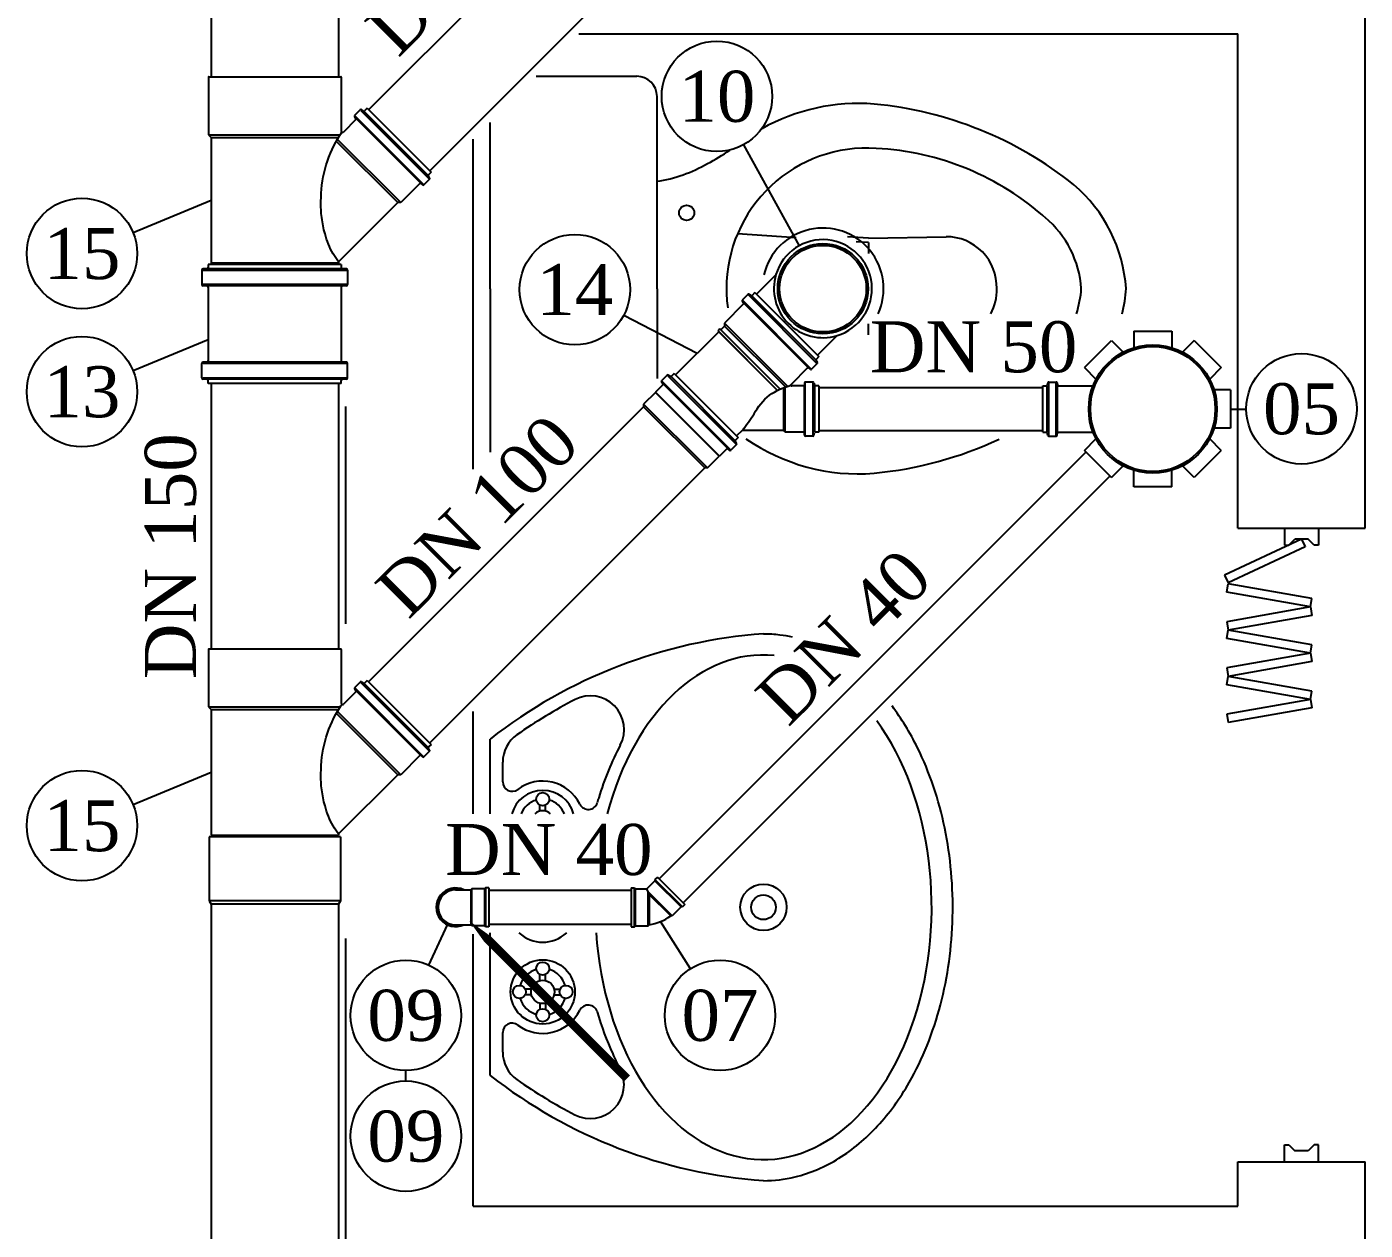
# Model space of a CAD drawing. Header units: millimetres. Extents: x 8900 to 13100, y 733 to 2933.
# Drawn here: x 10503.4 to 10660.9, y 1587.1 to 1728.8 of the extents above; entities that cross this region are included whole.
import ezdxf
from ezdxf.enums import TextEntityAlignment as Align

# ---------------------------------------------------------------- set-up
doc = ezdxf.new("R2010")
doc.units = ezdxf.units.MM
for name, color, linetype in [('001 - 0.050', 1, 'Continuous'), ('002 - 0.150', 2, 'Continuous'), ('003 - 0.250', 3, 'Continuous'), ('004 - 0.350', 4, 'Continuous'), ('005 - 0.350 Color', 5, 'Continuous')]:
    doc.layers.add(name, color=color, linetype=linetype)
doc.styles.add('style1', font='BOOKOS.TTF')
doc.styles.add('style4', font='romantic.ttf')

msp = doc.modelspace()

# ---------------------------------------------------------------- linework, layer by layer
at = {"layer": '001 - 0.050'}
for p, q in [((10563.36, 1722.94), (10575.2, 1722.94)), ((10577.58, 1697.94), (10577.58, 1720.56)), ((10557.94, 1697.94), (10557.94, 1717.52)), ((10593.96, 1703.93), (10587.06, 1704.39)), ((10602.47, 1703.9), (10600.01, 1704.06)), ((10602.47, 1703.37), (10601.03, 1703.46)), ((10602.47, 1703.9), (10611.61, 1704.06)), ((10602.47, 1703.37), (10602.47, 1702.08)), ((10557.94, 1697.94), (10557.94, 1678.68)), ((10577.58, 1697.94), (10577.58, 1687.36)), ((10602.47, 1692.52), (10602.47, 1693.81)), ((10557.94, 1636.12), (10557.94, 1644.93)), ((10559.42, 1639.87), (10559.42, 1642.19)), ((10563.78, 1636.42), (10563.78, 1637.16)), ((10564.47, 1636.41), (10564.47, 1637.16)), ((10557.94, 1605.33), (10557.94, 1622.12)), ((10563.78, 1616.48), (10563.78, 1617.22)), ((10564.47, 1616.48), (10564.47, 1617.22)), ((10562.81, 1615.5), (10562.06, 1615.5)), ((10562.8, 1614.82), (10562.06, 1614.82)), ((10565.44, 1614.82), (10566.19, 1614.82)), ((10565.45, 1615.5), (10566.19, 1615.5)), ((10563.78, 1613.84), (10563.78, 1613.1)), ((10564.47, 1613.83), (10564.47, 1613.1)), ((10559.42, 1608.07), (10559.42, 1610.38))]:
    msp.add_line(p, q, dxfattribs=at)
at = {"layer": '001 - 0.050', "ltscale": 2.5}
for p, q in [((10653.44, 1668.45), (10644.38, 1664.23)), ((10651.44, 1669.74), (10651.44, 1667.74)), ((10651.94, 1667.74), (10652.65, 1668.45)), ((10654.23, 1668.45), (10652.65, 1668.45)), ((10653.44, 1668.45), (10653.86, 1667.55)), ((10654.94, 1667.74), (10654.23, 1668.45)), ((10655.44, 1669.74), (10655.44, 1667.74)), ((10653.86, 1667.55), (10644.8, 1663.32)), ((10651.44, 1667.74), (10651.94, 1667.74)), ((10655.44, 1667.74), (10654.94, 1667.74)), ((10644.38, 1664.23), (10644.8, 1663.32)), ((10644.64, 1662.2), (10644.81, 1663.19)), ((10654.49, 1660.47), (10644.64, 1662.2)), ((10654.66, 1661.45), (10644.81, 1663.19)), ((10654.49, 1660.47), (10644.64, 1658.73)), ((10654.49, 1660.47), (10654.66, 1661.45)), ((10654.49, 1660.47), (10654.66, 1659.48)), ((10654.66, 1659.48), (10644.81, 1657.74)), ((10644.64, 1658.73), (10644.81, 1657.74)), ((10644.64, 1656.76), (10644.81, 1657.74)), ((10654.66, 1656.01), (10644.81, 1657.74)), ((10654.49, 1655.02), (10644.64, 1656.76)), ((10654.49, 1655.02), (10654.66, 1656.01)), ((10654.49, 1655.02), (10644.64, 1653.29)), ((10654.49, 1655.02), (10654.66, 1654.04)), ((10644.64, 1653.29), (10644.81, 1652.3)), ((10654.66, 1654.04), (10644.81, 1652.3)), ((10644.64, 1651.32), (10644.81, 1652.3)), ((10654.49, 1649.58), (10644.64, 1651.32)), ((10654.66, 1650.57), (10644.81, 1652.3)), ((10654.49, 1649.58), (10644.64, 1647.84)), ((10654.49, 1649.58), (10654.66, 1650.57)), ((10654.49, 1649.58), (10654.66, 1648.6)), ((10654.66, 1648.6), (10644.81, 1646.86)), ((10644.64, 1647.84), (10644.81, 1646.86)), ((10651.44, 1595.14), (10651.44, 1597.14)), ((10651.44, 1597.14), (10651.94, 1597.14)), ((10651.94, 1597.14), (10652.65, 1596.44)), ((10654.23, 1596.44), (10652.65, 1596.44)), ((10654.94, 1597.14), (10654.23, 1596.44)), ((10655.44, 1597.14), (10654.94, 1597.14)), ((10655.44, 1595.14), (10655.44, 1597.14))]:
    msp.add_line(p, q, dxfattribs=at)
at = {"layer": '001 - 0.050'}
for centre, radius in [((10581.07, 1706.87), 0.893), ((10564.13, 1637.85), 0.769), ((10590.11, 1625.12), 2.73), ((10590.11, 1625.12), 1.45), ((10564.13, 1615.16), 3.78), ((10564.13, 1617.91), 0.769), ((10564.13, 1615.16), 1.38), ((10561.38, 1615.16), 0.769), ((10566.88, 1615.16), 0.769), ((10564.13, 1612.41), 0.769)]:
    msp.add_circle(centre, radius, dxfattribs=at)
for centre, radius, start, end in [((10575.2, 1720.56), 2.38, 0, 90), ((10601.32, 1696.33), 23.41, 85.5446, 119.1746), ((10599, 1675.56), 44.3, 51.383, 84.6453), ((10570.51, 1737.15), 27.73, 297.9902, 304.3309), ((10602.29, 1697.95), 16.54, 86.2152, 180.0152), ((10601.67, 1681.91), 32.59, 48.0903, 86.9943), ((10575, 1727.43), 17.05, 278.704, 300.0001), ((10615.09, 1696.71), 17.75, 3.9924, 49.372), ((10615.63, 1697.15), 11.92, 3.8225, 50.2134), ((10597.11, 1697.94), 7.14, 335.5103, 166.6576), ((10611.61, 1698.1), 5.96, 358.6285, 89.9635), ((10602.29, 1697.94), 16.54, 179.9848, 187.8475), ((10611.61, 1697.79), 5.96, 331.9051, 1.5783), ((10615.61, 1698.75), 11.94, 341.6413, 356.174), ((10615.09, 1699.18), 17.75, 346.3212, 356.0076), ((10601.32, 1699.55), 23.41, 235.4561, 274.4554), ((10599, 1720.33), 44.3, 275.3547, 295.1722), ((10594.39, 1598.21), 59.26, 94.1421, 127.9655), ((10594.39, 1598.21), 57.77, 117.2549, 125.1872), ((10569.75, 1646.05), 3.96, 332.2592, 117.2549), ((10563.38, 1642.19), 3.96, 125.1872, 180), ((10560.52, 1639.87), 1.1, 180, 307.032), ((10564.13, 1635.1), 3.78, 15.6953, 164.3047), ((10564.13, 1635.1), 4.88, 26.2538, 127.032), ((10564.13, 1635.1), 2.75, 105.7907, 158.163), ((10564.13, 1635.1), 2.75, 21.837, 73.7658), ((10569.49, 1637.74), 1.1, 206.2538, 343.7502), ((10564.13, 1635.1), 1.38, 48.0677, 131.9323), ((10564.13, 1625.13), 4.12, 226.8273, 313.1727), ((10564.13, 1615.16), 2.75, 105.9116, 163.88), ((10564.13, 1615.16), 2.75, 15.9211, 73.5587), ((10564.13, 1615.16), 2.75, 196.0953, 253.7658), ((10564.13, 1615.16), 2.75, 285.7907, 344.7593), ((10569.49, 1612.51), 1.1, 16.2412, 153.6816), ((10564.13, 1615.16), 4.88, 232.968, 333.6816), ((10560.52, 1610.38), 1.1, 52.968, 180), ((10563.38, 1608.07), 3.96, 180, 234.8128), ((10594.39, 1652.05), 59.26, 232.0345, 265.8579), ((10569.74, 1604.22), 3.96, 242.7274, 27.6975), ((10594.39, 1652.05), 57.77, 234.8128, 242.7274)]:
    msp.add_arc(centre, radius, start, end, dxfattribs=at)
for start_param, end_param in [(6.219441, 7.474574), (1.671979, 5.543121)]:
    msp.add_ellipse((10590.11, 1625.12), major_axis=(0, 29.7), ratio=0.666667, start_param=start_param, end_param=end_param, dxfattribs=at)
for points, knots in [([(10593.53, 1656.92), (10593.04, 1657.03), (10592.55, 1657.11), (10591.41, 1657.25), (10590.76, 1657.29), (10590.11, 1657.29)], [9.2784627, 9.2784627, 9.2784627, 9.2784627, 9.3424259, 9.3424259, 9.4247806, 9.4247806, 9.4247806, 9.4247806]), ([(10590.11, 1592.94), (10591.36, 1592.94), (10592.61, 1593.09), (10595.63, 1593.82), (10597.37, 1594.57), (10600.63, 1596.59), (10602.16, 1597.88), (10604.93, 1600.89), (10606.18, 1602.61), (10608.84, 1607.25), (10610.08, 1610.35), (10611.81, 1616.96), (10612.29, 1620.46), (10612.46, 1627.5), (10612.15, 1631.04), (10610.75, 1637.8), (10609.67, 1641.02), (10607.36, 1645.68), (10606.36, 1647.33), (10605.24, 1648.82)], [6.283185, 6.283185, 6.283185, 6.283185, 6.442399, 6.442399, 6.675979, 6.675979, 6.909559, 6.909559, 7.143139, 7.143139, 7.480359, 7.480359, 7.817579, 7.817579, 8.154799, 8.154799, 8.492019, 8.492019, 8.698943, 8.698943, 8.698943, 8.698943]), ([(10573.26, 1644.21), (10572.25, 1642.29), (10571.4, 1640.21), (10570.66, 1637.82), (10570.6, 1637.63), (10570.55, 1637.43)], [4.0443997, 4.0443997, 4.0443997, 4.0443997, 4.2796557, 4.2796557, 4.3001569, 4.3001569, 4.3001569, 4.3001569]), ([(10570.54, 1612.82), (10571.05, 1611.09), (10571.66, 1609.43), (10572.64, 1607.24), (10572.94, 1606.64), (10573.24, 1606.06)], [5.1242531, 5.1242531, 5.1242531, 5.1242531, 5.3076682, 5.3076682, 5.3793346, 5.3793346, 5.3793346, 5.3793346])]:
    msp.add_open_spline(points, degree=3, knots=knots, dxfattribs=at)
at = {"layer": '002 - 0.150', "ltscale": 2.5}
for p, q in [((10660.94, 1669.74), (10660.94, 1880.86)), ((10568.36, 1727.94), (10645.94, 1727.94)), ((10645.94, 1669.74), (10645.94, 1727.94)), ((10555.94, 1676.68), (10555.94, 1715.52)), ((10540.94, 1658.47), (10540.94, 1684.08)), ((10645.94, 1669.74), (10660.94, 1669.74)), ((10555.94, 1636.12), (10555.94, 1648.17)), ((10540.94, 1574.94), (10540.94, 1621.44)), ((10555.94, 1589.94), (10555.94, 1621.94)), ((10645.94, 1589.94), (10645.94, 1595.14)), ((10645.94, 1595.14), (10660.94, 1595.14)), ((10660.94, 1074.94), (10660.94, 1595.14)), ((10555.94, 1589.94), (10645.94, 1589.94))]:
    msp.add_line(p, q, dxfattribs=at)
at = {"layer": '002 - 0.150'}
for p, q in [((10543.1, 1718.81), (10550.63, 1711.28)), ((10542.2, 1717.92), (10549.74, 1710.38)), ((10525.1, 1715.74), (10540.07, 1715.74)), ((10547.07, 1708.07), (10539.83, 1715.32)), ((10540.42, 1700.28), (10524.77, 1700.28)), ((10525.1, 1700.98), (10540.1, 1700.98)), ((10540.42, 1698.28), (10524.77, 1698.28)), ((10588.74, 1697.1), (10596.27, 1689.57)), ((10589.28, 1697.29), (10596.46, 1690.11)), ((10587.84, 1696.2), (10595.37, 1688.67)), ((10592.69, 1686.37), (10585.52, 1693.54)), ((10540.42, 1689.28), (10524.77, 1689.28)), ((10540.42, 1687.28), (10524.77, 1687.28)), ((10579.23, 1687.59), (10586.76, 1680.06)), ((10579.77, 1687.78), (10586.95, 1680.6)), ((10577.41, 1685.73), (10576.01, 1684.34)), ((10584.94, 1678.24), (10577.41, 1685.77)), ((10584.9, 1678.24), (10577.41, 1685.73)), ((10578.33, 1686.69), (10585.86, 1679.16)), ((10592.48, 1686.29), (10592.48, 1681.23)), ((10594.92, 1686.5), (10594.92, 1681.03)), ((10596.13, 1686.5), (10596.13, 1681.03)), ((10623.5, 1681.03), (10623.5, 1686.5)), ((10624.7, 1681.03), (10624.7, 1686.5)), ((10583.51, 1676.84), (10576.01, 1684.34)), ((10583.51, 1676.84), (10584.9, 1678.24)), ((10543.1, 1651.46), (10550.63, 1643.93)), ((10542.2, 1650.57), (10549.74, 1643.04)), ((10525.1, 1648.39), (10540.07, 1648.39)), ((10547.07, 1640.72), (10539.83, 1647.97)), ((10525.1, 1633.63), (10540.1, 1633.63)), ((10577.34, 1628.25), (10580.42, 1625.17)), ((10540.33, 1625.88), (10524.87, 1625.88)), ((10555.66, 1627.18), (10555.66, 1623.06)), ((10557.28, 1627.3), (10557.28, 1622.94)), ((10575.04, 1622.94), (10575.04, 1627.3)), ((10576.66, 1626.64), (10576.54, 1626.93)), ((10576.66, 1626.64), (10576.66, 1623.06)), ((10579.19, 1624.11), (10576.66, 1626.64))]:
    msp.add_line(p, q, dxfattribs=at)
for centre, radius in [((10597.11, 1697.94), 5.1), ((10635.94, 1683.77), 7.35)]:
    msp.add_circle(centre, radius, dxfattribs=at)
msp.add_arc((10553.88, 1625.12), 2.18, 70.9009, 289.0991, dxfattribs=at)
at = {"layer": '003 - 0.250', "ltscale": 2.5}
for p, q in [((10587.77, 1714.88), (10594.33, 1702.99)), ((10515.91, 1704.56), (10525.1, 1708.36)), ((10573.68, 1694.83), (10582.31, 1690.33)), ((10515.91, 1688.3), (10524.77, 1691.96)), ((10645.09, 1683.77), (10646.94, 1683.77)), ((10515.91, 1637.21), (10525.1, 1641.01)), ((10550.74, 1618.31), (10552.93, 1623.05)), ((10581.51, 1617.89), (10577.99, 1623.43)), ((10548.02, 1604.69), (10548.02, 1605.9))]:
    msp.add_line(p, q, dxfattribs=at)
for centre in [(10584.63, 1720.58), (10509.9, 1702.08), (10567.91, 1697.83), (10509.9, 1685.81), (10653.44, 1683.8), (10509.9, 1634.73), (10548.02, 1612.4), (10585, 1612.4), (10548.02, 1598.18)]:
    msp.add_circle(centre, 6.5, dxfattribs=at)
at = {"layer": '004 - 0.350', "ltscale": 2.5}
msp.add_lwpolyline([(10555.49, 1623.51, 0, 5, 0), (10566.1, 1612.9, 1, 1, 0), (10574.05, 1604.95, 1, 1, 0)], format="xyseb", dxfattribs=at)
at = {"layer": '005 - 0.350 Color', "ltscale": 2.5}
for p, q in [((10525.1, 1806.23), (10525.1, 1722.83)), ((10540.1, 1806.23), (10540.1, 1722.83)), ((10573.61, 1748.97), (10543.64, 1719.01)), ((10580.79, 1741.79), (10550.83, 1711.82)), ((10525.1, 1700.98), (10525.1, 1700.78)), ((10540.1, 1700.98), (10540.1, 1700.78)), ((10525.1, 1686.78), (10525.1, 1655.53)), ((10540.1, 1686.78), (10540.1, 1655.53)), ((10596.64, 1686.3), (10622.99, 1686.3)), ((10576.01, 1684.03), (10543.64, 1651.66)), ((10596.64, 1681.23), (10622.99, 1681.23)), ((10577.82, 1628.48), (10628.06, 1678.71)), ((10583.2, 1676.84), (10550.83, 1644.48)), ((10580.65, 1625.65), (10630.88, 1675.88)), ((10557.78, 1627.12), (10574.54, 1627.12)), ((10525.1, 1625.48), (10525.1, 1033.43)), ((10540.1, 1625.48), (10540.1, 1033.43)), ((10557.78, 1623.12), (10574.54, 1623.12))]:
    msp.add_line(p, q, dxfattribs=at)
at = {"layer": '005 - 0.350 Color'}
for p, q in [((10524.78, 1722.83), (10524.78, 1716.06)), ((10524.83, 1722.88), (10540.36, 1722.88)), ((10540.41, 1722.83), (10540.41, 1716.49)), ((10542.65, 1718.99), (10541.99, 1718.32)), ((10542.73, 1718.92), (10550.74, 1710.9)), ((10542.78, 1719), (10543.04, 1718.85)), ((10543.47, 1719.18), (10543.16, 1718.87)), ((10543.47, 1719.18), (10551, 1711.65)), ((10542.14, 1717.85), (10540.67, 1716.38)), ((10541.98, 1718.18), (10542.15, 1717.99)), ((10542.06, 1718.25), (10550.07, 1710.24)), ((10524.78, 1716.06), (10540.27, 1716.06)), ((10524.78, 1716.06), (10525.1, 1715.74)), ((10525.1, 1715.74), (10525.1, 1700.98)), ((10547.42, 1708.07), (10539.95, 1715.54)), ((10550.82, 1710.95), (10550.67, 1711.22)), ((10551, 1711.65), (10550.69, 1711.34)), ((10549.67, 1710.32), (10547.42, 1708.07)), ((10550, 1710.16), (10549.81, 1710.33)), ((10550.81, 1710.83), (10550.14, 1710.17)), ((10547.07, 1708.07), (10540.1, 1701.1)), ((10547.42, 1708.07), (10547.07, 1708.07)), ((10524.02, 1700.13), (10524.02, 1698.43)), ((10524.62, 1700.28), (10524.17, 1700.28)), ((10524.17, 1700.13), (10541.02, 1700.13)), ((10540.42, 1700.78), (10524.77, 1700.78)), ((10524.77, 1700.78), (10524.77, 1700.43)), ((10540.1, 1701.1), (10540.1, 1700.98)), ((10540.42, 1700.78), (10540.42, 1700.43)), ((10541.02, 1700.28), (10540.57, 1700.28)), ((10541.17, 1700.13), (10541.17, 1698.43)), ((10541.02, 1698.43), (10524.17, 1698.43)), ((10524.62, 1698.28), (10524.17, 1698.28)), ((10541.02, 1698.28), (10540.57, 1698.28)), ((10591.6, 1699.61), (10589.28, 1697.29)), ((10524.77, 1698.13), (10524.77, 1689.43)), ((10540.42, 1698.13), (10540.42, 1689.43)), ((10588.29, 1697.27), (10587.62, 1696.6)), ((10588.36, 1697.2), (10596.37, 1689.19)), ((10588.41, 1697.29), (10588.67, 1697.14)), ((10589.11, 1697.47), (10588.79, 1697.15)), ((10589.11, 1697.47), (10596.64, 1689.94)), ((10587.77, 1696.14), (10585.52, 1693.89)), ((10587.61, 1696.47), (10587.78, 1696.27)), ((10587.69, 1696.53), (10595.7, 1688.52)), ((10592.95, 1686.46), (10585.52, 1693.89)), ((10585.52, 1693.89), (10585.52, 1693.54)), ((10584.86, 1692.87), (10579.77, 1687.78)), ((10584.97, 1693.2), (10584.76, 1692.99)), ((10591.78, 1685.97), (10584.76, 1692.99)), ((10584.86, 1692.87), (10584.76, 1692.99)), ((10591.77, 1685.97), (10584.86, 1692.87)), ((10592.06, 1686.11), (10584.97, 1693.2)), ((10585.09, 1693.1), (10584.97, 1693.2)), ((10585.52, 1693.54), (10585.09, 1693.1)), ((10592.07, 1686.12), (10585.09, 1693.1)), ((10598.78, 1692.43), (10596.46, 1690.11)), ((10633.69, 1692.92), (10633.69, 1690.97)), ((10633.69, 1692.92), (10638.19, 1692.92)), ((10638.19, 1692.92), (10638.19, 1690.97)), ((10627.88, 1688.65), (10631.06, 1691.83)), ((10631.06, 1691.83), (10632.43, 1690.45)), ((10640.82, 1691.83), (10639.44, 1690.45)), ((10640.82, 1691.83), (10644, 1688.65)), ((10524.02, 1687.43), (10524.02, 1689.13)), ((10524.62, 1689.28), (10524.17, 1689.28)), ((10541.02, 1689.13), (10524.17, 1689.13)), ((10541.02, 1689.28), (10540.57, 1689.28)), ((10541.17, 1687.43), (10541.17, 1689.13)), ((10596.44, 1689.12), (10595.77, 1688.45)), ((10596.46, 1689.24), (10596.31, 1689.5)), ((10596.64, 1689.94), (10596.32, 1689.62)), ((10524.17, 1687.43), (10541.02, 1687.43)), ((10524.62, 1687.28), (10524.17, 1687.28)), ((10541.02, 1687.28), (10540.57, 1687.28)), ((10578.78, 1687.76), (10578.11, 1687.09)), ((10578.85, 1687.69), (10586.86, 1679.68)), ((10578.9, 1687.78), (10579.16, 1687.63)), ((10579.6, 1687.96), (10579.28, 1687.64)), ((10579.6, 1687.96), (10587.13, 1680.43)), ((10595.31, 1688.61), (10593.37, 1686.67)), ((10595.64, 1688.45), (10595.44, 1688.61)), ((10627.88, 1688.65), (10629.25, 1687.27)), ((10644, 1688.65), (10642.63, 1687.27)), ((10524.77, 1686.78), (10524.77, 1687.13)), ((10540.42, 1686.78), (10524.77, 1686.78)), ((10540.42, 1686.78), (10540.42, 1687.13)), ((10578.26, 1686.63), (10577.41, 1685.77)), ((10577.41, 1685.77), (10577.41, 1685.73)), ((10578.1, 1686.96), (10578.27, 1686.76)), ((10578.18, 1687.02), (10586.19, 1679.01)), ((10592.68, 1681.03), (10592.68, 1686.37)), ((10594.83, 1686.5), (10593.44, 1686.5)), ((10594.95, 1686.86), (10594.93, 1686.59)), ((10594.98, 1686.85), (10594.98, 1680.69)), ((10595.93, 1686.95), (10595.05, 1686.95)), ((10595.93, 1686.85), (10595.93, 1680.69)), ((10596.03, 1686.87), (10596.11, 1686.58)), ((10596.64, 1686.5), (10596.2, 1686.5)), ((10596.64, 1686.5), (10596.64, 1681.03)), ((10622.99, 1681.03), (10622.99, 1686.5)), ((10622.99, 1686.5), (10623.42, 1686.5)), ((10623.6, 1686.87), (10623.52, 1686.58)), ((10623.7, 1686.95), (10624.57, 1686.95)), ((10623.7, 1680.69), (10623.7, 1686.85)), ((10624.57, 1680.69), (10624.57, 1686.85)), ((10624.67, 1686.86), (10624.7, 1686.59)), ((10624.8, 1686.5), (10628.9, 1686.5)), ((10645.09, 1686.02), (10643.15, 1686.02)), ((10645.09, 1686.02), (10645.09, 1681.52)), ((10576.01, 1684.34), (10576.01, 1684.03)), ((10576.01, 1684.03), (10583.2, 1676.84)), ((10587.59, 1681.23), (10586.95, 1680.6)), ((10592.48, 1681.23), (10587.59, 1681.23)), ((10592.68, 1681.03), (10592.48, 1681.23)), ((10594.83, 1681.03), (10592.68, 1681.03)), ((10596.03, 1680.66), (10596.11, 1680.96)), ((10596.64, 1681.03), (10596.2, 1681.03)), ((10622.99, 1681.03), (10623.42, 1681.03)), ((10623.6, 1680.66), (10623.52, 1680.96)), ((10624.8, 1681.03), (10628.9, 1681.03)), ((10645.09, 1681.52), (10643.15, 1681.52)), ((10586.93, 1679.61), (10586.26, 1678.94)), ((10586.95, 1679.73), (10586.8, 1679.99)), ((10587.13, 1680.43), (10586.81, 1680.11)), ((10594.95, 1680.68), (10594.93, 1680.94)), ((10595.93, 1680.59), (10595.05, 1680.59)), ((10623.7, 1680.59), (10624.57, 1680.59)), ((10624.67, 1680.68), (10624.7, 1680.94)), ((10627.88, 1678.89), (10629.25, 1680.26)), ((10644, 1678.89), (10642.63, 1680.26)), ((10584.94, 1678.24), (10584.9, 1678.24)), ((10585.79, 1679.09), (10584.94, 1678.24)), ((10586.13, 1678.93), (10585.93, 1679.1)), ((10631.06, 1675.71), (10627.88, 1678.89)), ((10644, 1678.89), (10640.82, 1675.71)), ((10583.51, 1676.84), (10583.2, 1676.84)), ((10631.06, 1675.71), (10632.43, 1677.08)), ((10633.69, 1674.62), (10633.69, 1676.56)), ((10638.19, 1674.62), (10638.19, 1676.56)), ((10640.82, 1675.71), (10639.44, 1677.08)), ((10638.19, 1674.62), (10633.69, 1674.62)), ((10524.78, 1655.48), (10524.78, 1648.71)), ((10524.83, 1655.53), (10540.36, 1655.53)), ((10540.41, 1655.48), (10540.41, 1649.14)), ((10542.65, 1651.64), (10541.99, 1650.97)), ((10542.73, 1651.57), (10550.74, 1643.56)), ((10542.78, 1651.65), (10543.04, 1651.5)), ((10543.47, 1651.83), (10543.16, 1651.52)), ((10543.47, 1651.83), (10551, 1644.3)), ((10542.14, 1650.5), (10540.67, 1649.03)), ((10541.98, 1650.83), (10542.15, 1650.64)), ((10542.06, 1650.9), (10550.07, 1642.89)), ((10524.78, 1648.71), (10540.27, 1648.71)), ((10524.78, 1648.71), (10525.1, 1648.39)), ((10525.1, 1648.39), (10525.1, 1633.63)), ((10547.42, 1640.72), (10539.95, 1648.19)), ((10550.81, 1643.48), (10550.14, 1642.82)), ((10550.82, 1643.61), (10550.67, 1643.87)), ((10551, 1644.3), (10550.69, 1643.99)), ((10549.67, 1642.97), (10547.42, 1640.72)), ((10550, 1642.81), (10549.81, 1642.98)), ((10547.07, 1640.72), (10540.1, 1633.75)), ((10547.42, 1640.72), (10547.07, 1640.72)), ((10540.1, 1633.75), (10540.1, 1633.63)), ((10524.87, 1633.43), (10524.87, 1625.88)), ((10540.33, 1633.43), (10524.87, 1633.43)), ((10540.33, 1633.43), (10540.33, 1625.88)), ((10557.38, 1627.4), (10557.28, 1627.3)), ((10557.38, 1627.4), (10557.38, 1622.84)), ((10557.78, 1627.4), (10557.38, 1627.4)), ((10557.78, 1627.4), (10557.78, 1622.84)), ((10574.54, 1627.4), (10574.94, 1627.4)), ((10574.54, 1627.4), (10574.54, 1622.84)), ((10574.94, 1622.84), (10574.94, 1627.4)), ((10574.94, 1627.4), (10575.04, 1627.3)), ((10577.34, 1628.25), (10576.39, 1627.3)), ((10577.62, 1628.68), (10577.34, 1628.39)), ((10577.34, 1628.39), (10580.57, 1625.17)), ((10577.34, 1628.39), (10577.34, 1628.25)), ((10577.62, 1628.68), (10580.85, 1625.45)), ((10524.87, 1625.88), (10525.1, 1625.48)), ((10540.33, 1625.88), (10540.1, 1625.48)), ((10553.88, 1627.18), (10554.86, 1627.18)), ((10554.86, 1627.18), (10555.66, 1627.18)), ((10555.78, 1627.3), (10555.66, 1627.18)), ((10557.28, 1627.3), (10555.78, 1627.3)), ((10555.78, 1622.94), (10555.78, 1627.3)), ((10575.04, 1627.3), (10576.39, 1627.3)), ((10576.54, 1626.93), (10576.39, 1627.3)), ((10576.54, 1622.94), (10576.54, 1626.93)), ((10576.54, 1626.93), (10579.36, 1624.11)), ((10540.1, 1625.48), (10525.1, 1625.48)), ((10580.42, 1625.17), (10579.36, 1624.11)), ((10580.57, 1625.17), (10580.42, 1625.17)), ((10580.85, 1625.45), (10580.57, 1625.17)), ((10553.88, 1623.06), (10554.86, 1623.06)), ((10554.86, 1623.06), (10555.66, 1623.06)), ((10555.78, 1622.94), (10555.66, 1623.06)), ((10557.28, 1622.94), (10555.78, 1622.94)), ((10557.38, 1622.84), (10557.28, 1622.94)), ((10557.78, 1622.84), (10557.38, 1622.84)), ((10574.54, 1622.84), (10574.94, 1622.84)), ((10574.94, 1622.84), (10575.04, 1622.94)), ((10575.04, 1622.94), (10576.54, 1622.94)), ((10576.54, 1622.94), (10576.66, 1623.06)), ((10579.36, 1624.11), (10579.19, 1624.11))]:
    msp.add_line(p, q, dxfattribs=at)
for points in [[(10538.12, 1706.3, -0.042343), (10538.03, 1708.21, -0.067033), (10538.52, 1712.04, -0.067033), (10540, 1715.61, -0.021561), (10540.48, 1716.36, -0.107138)], [(10540.1, 1701.1, -0.049559), (10539.47, 1702.04, -0.073259), (10538.51, 1704.4, -0.039164), (10538.12, 1706.3, -0.059992)], [(10587.68, 1681.26, -0.013476), (10589.02, 1683.19, -0.106485), (10590.82, 1685.39, -0.09207), (10593.35, 1686.57, -0.112954)], [(10538.12, 1638.95, -0.042343), (10538.03, 1640.86, -0.067033), (10538.52, 1644.69, -0.067033), (10540, 1648.26, -0.021561), (10540.48, 1649.01, -0.107138)], [(10540.1, 1633.75, -0.049559), (10539.47, 1634.69, -0.073259), (10538.51, 1637.05, -0.039164), (10538.12, 1638.95, -0.059992)]]:
    msp.add_lwpolyline(points, format="xyb", dxfattribs=at)
for centre, radius in [((10597.11, 1697.94), 5.32), ((10635.94, 1683.77), 7.55)]:
    msp.add_circle(centre, radius, dxfattribs=at)
for centre, radius, start, end in [((10524.83, 1722.83), 0.05, 90, 180), ((10540.36, 1722.83), 0.05, 0, 90), ((10542.73, 1718.92), 0.1, 60, 135), ((10543.09, 1718.94), 0.1, 240, 315), ((10542.06, 1718.25), 0.1, 135, 220), ((10542.07, 1717.92), 0.1, 315, 40), ((10540.56, 1716.49), 0.15, 180, 315), ((10550.76, 1711.27), 0.1, 135, 210), ((10550.74, 1710.9), 0.1, 315, 30), ((10549.74, 1710.25), 0.1, 50, 135), ((10550.07, 1710.24), 0.1, 230, 315), ((10597.11, 1697.94), 5.77, 286.785, 163.215), ((10524.17, 1700.13), 0.15, 90, 180), ((10524.62, 1700.43), 0.15, 270, 0), ((10540.57, 1700.43), 0.15, 180, 270), ((10541.02, 1700.13), 0.15, 0, 90), ((10524.17, 1698.43), 0.15, 180, 270), ((10524.62, 1698.13), 0.15, 0, 90), ((10540.57, 1698.13), 0.15, 90, 180), ((10541.02, 1698.43), 0.15, 270, 0), ((10597.11, 1697.94), 5.77, 163.215, 286.785), ((10588.36, 1697.2), 0.1, 60, 135), ((10588.72, 1697.22), 0.1, 240, 315), ((10587.69, 1696.53), 0.1, 135, 220), ((10587.7, 1696.21), 0.1, 315, 40), ((10524.17, 1689.13), 0.15, 90, 180), ((10524.62, 1689.43), 0.15, 270, 0), ((10540.57, 1689.43), 0.15, 180, 270), ((10541.02, 1689.13), 0.15, 0, 90), ((10596.39, 1689.55), 0.1, 135, 210), ((10596.37, 1689.19), 0.1, 315, 30), ((10524.17, 1687.43), 0.15, 180, 270), ((10524.62, 1687.13), 0.15, 0, 90), ((10540.57, 1687.13), 0.15, 90, 180), ((10541.02, 1687.43), 0.15, 270, 0), ((10578.85, 1687.69), 0.1, 60, 135), ((10579.21, 1687.71), 0.1, 240, 315), ((10595.38, 1688.53), 0.1, 50, 135), ((10595.7, 1688.52), 0.1, 230, 315), ((10578.18, 1687.02), 0.1, 135, 220), ((10578.19, 1686.7), 0.1, 315, 40), ((10593.44, 1686.6), 0.1, 135, 270), ((10594.83, 1686.6), 0.1, 270, 355), ((10595.05, 1686.85), 0.1, 90, 175), ((10595.93, 1686.85), 0.1, 15, 90), ((10596.2, 1686.6), 0.1, 195, 270), ((10623.42, 1686.6), 0.1, 270, 345), ((10623.7, 1686.85), 0.1, 90, 165), ((10624.57, 1686.85), 0.1, 5, 90), ((10624.8, 1686.6), 0.1, 185, 270), ((10587.66, 1681.16), 0.1, 79.2682, 135), ((10594.83, 1680.93), 0.1, 5, 90), ((10596.2, 1680.93), 0.1, 90, 165), ((10623.42, 1680.93), 0.1, 15, 90), ((10624.8, 1680.93), 0.1, 90, 175), ((10586.88, 1680.04), 0.1, 135, 210), ((10586.86, 1679.68), 0.1, 315, 30), ((10595.05, 1680.69), 0.1, 185, 270), ((10595.93, 1680.69), 0.1, 270, 345), ((10623.7, 1680.69), 0.1, 195, 270), ((10624.57, 1680.69), 0.1, 270, 355), ((10585.87, 1679.02), 0.1, 50, 135), ((10586.19, 1679.01), 0.1, 230, 315), ((10524.83, 1655.48), 0.05, 90, 180), ((10540.36, 1655.48), 0.05, 0, 90), ((10542.73, 1651.57), 0.1, 60, 135), ((10543.09, 1651.59), 0.1, 240, 315), ((10542.06, 1650.9), 0.1, 135, 220), ((10542.07, 1650.57), 0.1, 315, 40), ((10540.56, 1649.14), 0.15, 180, 315), ((10550.76, 1643.92), 0.1, 135, 210), ((10550.74, 1643.56), 0.1, 315, 30), ((10549.74, 1642.9), 0.1, 50, 135), ((10550.07, 1642.89), 0.1, 230, 315), ((10553.88, 1625.12), 2.28, 64.6232, 295.3768), ((10553.88, 1625.12), 2.06, 90, 270), ((10575.76, 1628.83), 5.84, 278.9327, 306.0673)]:
    msp.add_arc(centre, radius, start, end, dxfattribs=at)

# ---------------------------------------------------------------- texts
at = {"layer": '001 - 0.050', "style": 'style1'}
for s, rotation, p in [('DN 100', 45, (10558.63, 1733.99)), ('DN 100', 45, (10559.83, 1667.84)), ('DN 150', 90, (10525.1, 1666.45)), ('DN 40', 45, (10602.94, 1653.6))]:
    msp.add_text(s, height=6, rotation=rotation, dxfattribs=at).set_placement(p, align=Align.BOTTOM_CENTER)
at = {"layer": '001 - 0.050', "ltscale": 2.5, "style": 'style4'}
for s, p in [('10', (10584.63, 1720.58)), ('15', (10509.9, 1702.08)), ('14', (10567.91, 1697.83)), ('13', (10509.9, 1685.81)), ('05', (10653.44, 1683.8)), ('15', (10509.9, 1634.73)), ('09', (10548.02, 1612.4)), ('07', (10585, 1612.4)), ('09', (10548.02, 1598.18))]:
    msp.add_text(s, height=6, dxfattribs=at).set_placement(p, align=Align.MIDDLE_CENTER)
at = {"layer": '001 - 0.050', "style": 'style1'}
for s, p in [('DN 50', (10614.85, 1686.3)), ('DN 40', (10564.85, 1627.12))]:
    msp.add_text(s, height=6, dxfattribs=at).set_placement(p, align=Align.BOTTOM_CENTER)

doc.saveas('drawing.dxf')
